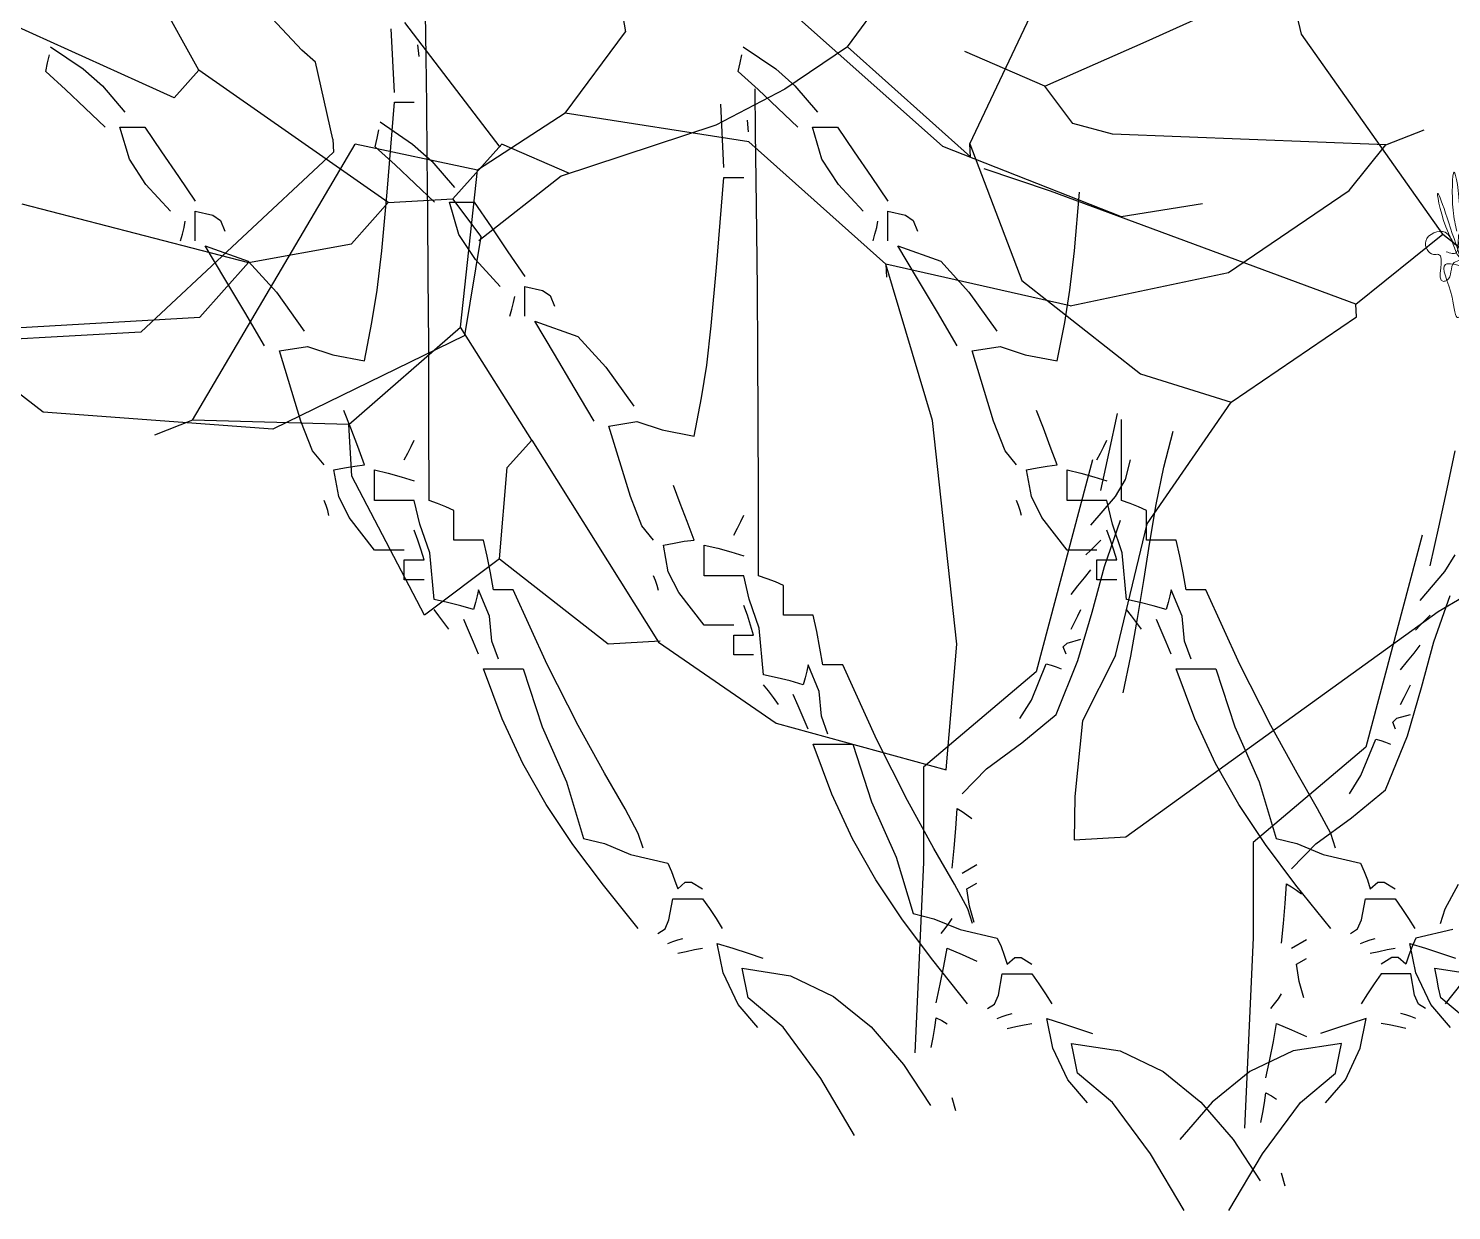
# Model space of a CAD drawing. Header units: millimetres. Extents: x -414464 to 1686, y -90036 to 108605.
# Drawn here: x -139536.5 to -139254.7, y 5671.9 to 5906 of the extents above; entities that cross this region are included whole.
import ezdxf

# ---------------------------------------------------------------- set-up
doc = ezdxf.new("R2010")
doc.units = ezdxf.units.MM
doc.header["$LTSCALE"] = 1000
doc.header["$MEASUREMENT"] = 0
doc.linetypes.add('AUDIT_D_120904163729-0', pattern=[0])
doc.layers.get('0').update_dxf_attribs({"linetype": 'AUDIT_D_120904163729-0'})
doc.layers.add('sb shrubs', color=1, linetype='Continuous')
doc.layers.add('sb-design', color=3, linetype='Continuous')
doc.styles.add('ATTR', font='romans.shx', dxfattribs={"width": 0.8, "height": 0.7})

# ---------------------------------------------------------------- blocks, each defined once
blk = doc.blocks.new('A$C3E916B73')
at = {"layer": 'sb shrubs', "color": 96}
for p, q in [((2.8899, 6.7528), (3.8784, 7.0857)), ((3.8784, 7.0857), (3.9843, 6.346)), ((2.2192, 6.235), (2.8899, 6.7528)), ((-8.072, 6.3807), (-7.7644, 6.3807)), ((-8.0539, 6.1241), (-8.072, 6.3807)), ((-7.7644, 6.3807), (-5.8427, 5.1509)), ((3.9843, 6.346), (3.9137, 5.0146)), ((1.307, 5.6889), (1.9221, 6.2272)), ((1.5376, 4.997), (2.2192, 6.235)), ((1.9221, 6.2272), (2.2295, 6.2272)), ((-7.9833, 5.6803), (-8.0539, 6.1241)), ((0.8457, 5.9966), (0.4613, 5.1509)), ((1.307, 5.6889), (0.8457, 5.9966)), ((-7.7645, 5.3047), (-7.9833, 5.6803)), ((1.307, 5.6889), (1.3838, 5.1509)), ((-7.7645, 5.3047), (-7.5339, 4.5358)), ((-5.8427, 5.1509), (-5.6888, 5.0741)), ((0.4613, 5.1509), (0.4613, 4.8434)), ((1.3838, 5.1509), (1.5376, 4.997)), ((1.5376, 4.997), (1.1532, 4.3051)), ((3.9137, 5.0146), (3.6902, 4.0745)), ((-0.4613, 4.7664), (-0.6919, 4.8434)), ((0.4613, 4.8434), (-0.4613, 4.7664)), ((0.4613, 4.8434), (1.1532, 4.3051)), ((-0.4613, 4.7664), (0.5918, 3.1876)), ((-7.5339, 4.5358), (-6.9958, 3.8439)), ((1.1532, 4.3051), (1.307, 3.3826)), ((4.7665, 4.3822), (3.6902, 4.0745)), ((4.7665, 4.3822), (5.7142, 4.2379)), ((-0.7381, 4.2283), (-3.2289, 4.2283)), ((0.4613, 3.229), (-0.738, 4.2283)), ((5.7142, 4.2379), (6.4555, 3.7941)), ((3.6902, 4.0745), (3.6902, 4.1515)), ((3.6902, 4.0745), (2.9214, 3.3058)), ((-7.5244, 3.6462), (-6.9958, 3.8439)), ((-6.9958, 3.8439), (-6.2271, 3.3826)), ((4.0662, 3.3968), (5.0984, 3.8719)), ((5.0984, 3.8719), (5.5832, 3.8228)), ((6.4555, 3.7941), (6.6884, 3.5364)), ((-12.6743, 3.6837), (-14.0263, 3.5067)), ((-11.507, 3.1946), (-12.6743, 3.6837)), ((-8.1952, 3.0544), (-7.5244, 3.6462)), ((-14.0263, 3.5067), (-14.646, 2.9756)), ((6.6884, 3.5364), (5.074, 3.3826)), ((6.6884, 3.5364), (6.919, 3.4596)), ((-6.2271, 3.3826), (-6.2271, 3.3058)), ((1.307, 3.3826), (0.5918, 3.1876)), ((1.8451, 3.0752), (1.307, 3.3826)), ((3.1435, 2.4793), (4.0662, 3.3968)), ((5.074, 3.3826), (4.8433, 3.3058)), ((-6.2271, 3.3058), (-7.9952, 2.5371)), ((-6.2271, 3.3058), (-5.6888, 2.9213)), ((2.9214, 3.3058), (1.8451, 3.0752)), ((4.8433, 3.3058), (4.6897, 3.0752)), ((0.4613, 3.152), (0.4613, 3.229)), ((-11.507, 3.1946), (-11.3779, 2.6139)), ((-5.6888, 2.9213), (-5.3709, 3.2024)), ((0.4613, 3.152), (0.3845, 2.6907)), ((-8.4564, 2.2294), (-8.1952, 3.0544)), ((1.8451, 3.0752), (2.2295, 2.6139)), ((4.6897, 3.0752), (4.2284, 2.8445)), ((4.6897, 3.0752), (5.3046, 2.8445)), ((-14.6216, 2.9984), (-13.0691, 2.9984)), ((-13.0691, 2.9984), (-12.7617, 2.6907)), ((-5.6888, 2.9213), (-6.4578, 1.6914)), ((5.3046, 2.8445), (6.3042, 2.4601)), ((-14.0826, 2.2674), (-12.7617, 2.6907)), ((-12.7617, 2.6907), (-12.1466, 2.6139)), ((-12.1466, 2.6139), (-11.9159, 2.3833)), ((-11.3779, 2.6139), (-11.5317, 2.3833)), ((-10.8841, 2.2851), (-11.3924, 2.6401)), ((0.3077, 2.6139), (-0.0768, 2.1526)), ((0.3845, 2.6907), (0.3077, 2.6139)), ((2.0757, 1.3839), (2.2295, 2.6139)), ((-7.9952, 2.5371), (-8.3796, 2.3833)), ((-11.9159, 2.3833), (-12.9923, 1.5375)), ((-11.9159, 2.3833), (-11.5317, 2.3833)), ((-11.224, 2.0758), (-11.5317, 2.3833)), ((-9.9521, 2.0336), (-10.8841, 2.2851)), ((-8.4564, 2.3065), (-9.1483, 1.6146)), ((-8.4564, 2.3065), (-8.4564, 2.2294)), ((-10.8331, 2.2713), (-11.224, 2.0758)), ((-8.4564, 2.2294), (-7.9952, 1.3839)), ((-11.7596, 1.3235), (-11.2371, 2.0927)), ((-9.5328, 1.8452), (-9.9521, 2.0336)), ((-9.1483, 1.6146), (-9.5328, 1.8452)), ((-13.1461, 1.6914), (-15.4319, 0.5028)), ((-12.9923, 1.5375), (-13.1461, 1.6914)), ((-6.4578, 1.6914), (-6.6114, 0.8456)), ((-9.1483, 1.6146), (-8.7641, 1.1533)), ((-12.9923, 1.5375), (-13.5193, 0.4379))]:
    blk.add_line(p, q, dxfattribs=at)
for centre, start, end in [((-0.7381, 4.2283), 49.84401, 89.64699), ((-11.507, 3.1946), 12.80429, 67.53328)]:
    blk.add_arc(centre, 0.00000961, start, end, dxfattribs=at)
blk = doc.blocks.new('gt')
at = {"layer": 'sb-design', "color": 46}
for p, q in [((597.9918, 207.1282), (597.9912, 207.1796)), ((600.1473, 207.1282), (600.1467, 207.1796)), ((597.9543, 207.0863), (597.9507, 207.1614)), ((600.1097, 207.0863), (600.1061, 207.1614)), ((597.547, 207.1403), (597.5855, 207.114)), ((597.9836, 207.1286), (597.9821, 207.1426)), ((599.7024, 207.1403), (599.7409, 207.114)), ((600.1391, 207.1286), (600.1375, 207.1426)), ((600.523, 207.1403), (600.5615, 207.114)), ((597.5411, 207.111), (597.5434, 207.1212)), ((597.5434, 207.1212), (597.5455, 207.1309)), ((597.9925, 207.0717), (597.9918, 207.1282)), ((599.6966, 207.111), (599.6989, 207.1212)), ((599.6989, 207.1212), (599.7009, 207.1309)), ((600.148, 207.0717), (600.1473, 207.1282)), ((600.5172, 207.111), (600.5195, 207.1212)), ((600.5195, 207.1212), (600.5215, 207.1309)), ((597.5646, 207.0895), (597.5411, 207.111)), ((597.5855, 207.114), (597.6083, 207.0939)), ((599.72, 207.0895), (599.6966, 207.111)), ((599.7409, 207.114), (599.7637, 207.0939)), ((600.5407, 207.0895), (600.5172, 207.111)), ((600.5615, 207.114), (600.5843, 207.0939)), ((597.5881, 207.0675), (597.5646, 207.0895)), ((597.6083, 207.0939), (597.635, 207.0628)), ((599.7435, 207.0675), (599.72, 207.0895)), ((599.7637, 207.0939), (599.7905, 207.0628)), ((600.5641, 207.0675), (600.5407, 207.0895)), ((600.5843, 207.0939), (600.6111, 207.0628)), ((597.9455, 206.9679), (597.9543, 207.0746)), ((597.9543, 207.0746), (597.9624, 207.0746)), ((597.9624, 207.0746), (597.9704, 207.0746)), ((597.9704, 207.0746), (597.9777, 207.0746)), ((597.9932, 207.0099), (597.9925, 207.0717)), ((600.101, 206.9679), (600.1097, 207.0746)), ((600.1097, 207.0746), (600.1179, 207.0746)), ((600.1179, 207.0746), (600.1258, 207.0746)), ((600.1258, 207.0746), (600.1332, 207.0746)), ((600.1486, 207.0099), (600.148, 207.0717)), ((597.6115, 207.0452), (597.5881, 207.0675)), ((599.767, 207.0452), (599.7435, 207.0675)), ((600.5876, 207.0452), (600.5641, 207.0675)), ((597.6402, 207.0071), (597.6291, 207.0452)), ((597.6291, 207.0452), (597.6394, 207.0452)), ((597.6394, 207.0452), (597.6491, 207.0452)), ((597.6491, 207.0452), (597.6585, 207.0452)), ((597.6585, 207.0452), (597.6784, 207.0159)), ((599.7957, 207.0071), (599.7846, 207.0452)), ((599.7846, 207.0452), (599.7948, 207.0452)), ((599.7948, 207.0452), (599.8045, 207.0452)), ((599.8045, 207.0452), (599.8139, 207.0452)), ((599.8139, 207.0452), (599.8339, 207.0159)), ((600.6163, 207.0071), (600.6052, 207.0452)), ((600.6052, 207.0452), (600.6154, 207.0452)), ((600.6154, 207.0452), (600.6251, 207.0452)), ((600.6251, 207.0452), (600.6346, 207.0452)), ((600.6346, 207.0452), (600.6545, 207.0159)), ((597.6599, 206.9773), (597.6402, 207.0071)), ((597.6784, 207.0159), (597.6984, 206.9865)), ((597.9939, 206.9421), (597.9932, 207.0099)), ((599.8154, 206.9773), (599.7957, 207.0071)), ((599.8339, 207.0159), (599.8538, 206.9865)), ((600.1493, 206.9421), (600.1486, 207.0099)), ((600.636, 206.9773), (600.6163, 207.0071)), ((600.6545, 207.0159), (600.6745, 206.9865)), ((597.6984, 206.9865), (597.7184, 206.9572)), ((599.8538, 206.9865), (599.8738, 206.9572)), ((600.6745, 206.9865), (600.6944, 206.9572)), ((597.689, 206.9455), (597.6599, 206.9773)), ((599.8444, 206.9455), (599.8154, 206.9773)), ((600.6651, 206.9455), (600.636, 206.9773)), ((597.9393, 206.8986), (597.9455, 206.9679)), ((600.0948, 206.8986), (600.101, 206.9679)), ((600.9154, 206.8986), (600.9216, 206.9679)), ((597.7184, 206.9455), (597.7392, 206.9407)), ((597.7184, 206.9337), (597.7184, 206.9455)), ((597.7392, 206.9407), (597.7483, 206.9346)), ((597.7483, 206.9346), (597.7536, 206.922)), ((597.9944, 206.868), (597.9939, 206.9421)), ((599.8738, 206.9455), (599.8947, 206.9407)), ((599.8738, 206.9337), (599.8738, 206.9455)), ((599.8947, 206.9407), (599.9038, 206.9346)), ((599.9038, 206.9346), (599.909, 206.922)), ((600.1499, 206.868), (600.1493, 206.9421)), ((600.6944, 206.9455), (600.7153, 206.9407)), ((600.6944, 206.9337), (600.6944, 206.9455)), ((600.7153, 206.9407), (600.7244, 206.9346)), ((600.7244, 206.9346), (600.7296, 206.922)), ((597.7007, 206.9103), (597.703, 206.9184)), ((597.703, 206.9184), (597.7051, 206.9263)), ((597.7051, 206.9263), (597.7066, 206.9337)), ((597.7184, 206.922), (597.7184, 206.9337)), ((597.7184, 206.9103), (597.7184, 206.922)), ((599.8562, 206.9103), (599.8585, 206.9184)), ((599.8585, 206.9184), (599.8605, 206.9263)), ((599.8605, 206.9263), (599.862, 206.9337)), ((599.8738, 206.922), (599.8738, 206.9337)), ((599.8738, 206.9103), (599.8738, 206.922)), ((600.6768, 206.9103), (600.6791, 206.9184)), ((600.6791, 206.9184), (600.6812, 206.9263)), ((600.6812, 206.9263), (600.6827, 206.9337)), ((600.6944, 206.922), (600.6944, 206.9337)), ((600.6944, 206.9103), (600.6944, 206.922)), ((597.7301, 206.9044), (597.7811, 206.8863)), ((597.7536, 206.8653), (597.7301, 206.9044)), ((599.8855, 206.9044), (599.9366, 206.8863)), ((599.909, 206.8653), (599.8855, 206.9044)), ((600.7062, 206.9044), (600.7572, 206.8863)), ((600.7296, 206.8653), (600.7062, 206.9044)), ((597.7811, 206.8863), (597.8144, 206.8497)), ((597.934, 206.8521), (597.9393, 206.8986)), ((599.9366, 206.8863), (599.9699, 206.8497)), ((600.0894, 206.8521), (600.0948, 206.8986)), ((600.7572, 206.8863), (600.7905, 206.8497)), ((600.9101, 206.8521), (600.9154, 206.8986)), ((597.9949, 206.787), (597.9944, 206.868)), ((600.1504, 206.787), (600.1499, 206.868)), ((597.777, 206.8257), (597.7536, 206.8653)), ((597.9278, 206.8135), (597.934, 206.8521)), ((599.9325, 206.8257), (599.909, 206.8653)), ((600.0832, 206.8135), (600.0894, 206.8521)), ((600.7531, 206.8257), (600.7296, 206.8653)), ((600.9039, 206.8135), (600.9101, 206.8521)), ((597.8144, 206.8497), (597.8475, 206.8034)), ((599.9699, 206.8497), (600.0029, 206.8034)), ((600.7905, 206.8497), (600.8235, 206.8034)), ((597.8005, 206.7858), (597.777, 206.8257)), ((599.9559, 206.7858), (599.9325, 206.8257)), ((600.7766, 206.7858), (600.7531, 206.8257)), ((597.9191, 206.7682), (597.9278, 206.8135)), ((600.0745, 206.7682), (600.0832, 206.8135)), ((600.8951, 206.7682), (600.9039, 206.8135)), ((597.8181, 206.78), (597.8513, 206.7853)), ((597.8513, 206.7853), (597.8812, 206.7755)), ((597.9952, 206.6988), (597.9949, 206.787)), ((599.9736, 206.78), (600.0068, 206.7853)), ((600.0068, 206.7853), (600.0366, 206.7755)), ((600.1507, 206.6988), (600.1504, 206.787)), ((600.7942, 206.78), (600.8274, 206.7853)), ((600.8274, 206.7853), (600.8572, 206.7755)), ((597.8435, 206.6967), (597.8181, 206.78)), ((597.8812, 206.7755), (597.9191, 206.7682)), ((599.999, 206.6967), (599.9736, 206.78)), ((600.0366, 206.7755), (600.0745, 206.7682)), ((600.8196, 206.6967), (600.7942, 206.78)), ((600.8572, 206.7755), (600.8951, 206.7682)), ((598.8111, 206.7057), (598.8205, 206.7506)), ((597.9026, 206.6884), (597.8944, 206.7095)), ((597.9954, 206.6027), (597.9952, 206.6988)), ((598.8014, 206.6602), (598.8111, 206.7057)), ((600.0581, 206.6884), (600.0498, 206.7095)), ((600.1508, 206.6027), (600.1507, 206.6988)), ((600.8787, 206.6884), (600.8705, 206.7095)), ((600.9568, 206.6602), (600.9665, 206.7057)), ((600.9714, 206.6027), (600.9713, 206.6988)), ((597.8572, 206.6617), (597.8435, 206.6967)), ((597.9108, 206.6669), (597.9026, 206.6884)), ((600.0127, 206.6617), (599.999, 206.6967)), ((600.0663, 206.6669), (600.0581, 206.6884)), ((600.8333, 206.6617), (600.8196, 206.6967)), ((600.8869, 206.6669), (600.8787, 206.6884)), ((601.0215, 206.6422), (601.0324, 206.6849)), ((597.9191, 206.645), (597.9108, 206.6669)), ((597.9704, 206.659), (597.9742, 206.6669)), ((597.9742, 206.6669), (597.9777, 206.6743)), ((600.0745, 206.645), (600.0663, 206.6669)), ((600.1258, 206.659), (600.1296, 206.6669)), ((600.1296, 206.6669), (600.1332, 206.6743)), ((600.8951, 206.645), (600.8869, 206.6669)), ((600.9464, 206.659), (600.9502, 206.6669)), ((600.9502, 206.6669), (600.9538, 206.6743)), ((597.8709, 206.645), (597.8572, 206.6617)), ((597.966, 206.6509), (597.9704, 206.659)), ((598.7911, 206.6145), (598.8014, 206.6602)), ((600.0264, 206.645), (600.0127, 206.6617)), ((600.1214, 206.6509), (600.1258, 206.659)), ((600.847, 206.645), (600.8333, 206.6617)), ((600.9421, 206.6509), (600.9464, 206.659)), ((600.9466, 206.6145), (600.9568, 206.6602)), ((600.9761, 206.6276), (600.9818, 206.6509)), ((597.8827, 206.6391), (597.8952, 206.6414)), ((597.8884, 206.6074), (597.8827, 206.6391)), ((597.8952, 206.6414), (597.9073, 206.6435)), ((597.9073, 206.6435), (597.9191, 206.645)), ((597.9308, 206.6391), (597.9469, 206.6353)), ((597.9308, 206.6273), (597.9308, 206.6391)), ((597.9469, 206.6353), (597.9624, 206.6309)), ((597.9624, 206.6309), (597.9777, 206.6262)), ((600.0381, 206.6391), (600.0507, 206.6414)), ((600.0438, 206.6074), (600.0381, 206.6391)), ((600.0507, 206.6414), (600.0627, 206.6435)), ((600.0627, 206.6435), (600.0745, 206.645)), ((600.0862, 206.6391), (600.1023, 206.6353)), ((600.0862, 206.6273), (600.0862, 206.6391)), ((600.1023, 206.6353), (600.1179, 206.6309)), ((600.1179, 206.6309), (600.1332, 206.6262)), ((600.8587, 206.6391), (600.8713, 206.6414)), ((600.8644, 206.6074), (600.8587, 206.6391)), ((600.8713, 206.6414), (600.8833, 206.6435)), ((600.8833, 206.6435), (600.8951, 206.645)), ((600.9069, 206.6391), (600.9229, 206.6353)), ((600.9069, 206.6273), (600.9069, 206.6391)), ((600.9229, 206.6353), (600.9385, 206.6309)), ((600.9385, 206.6309), (600.9538, 206.6262)), ((601.0124, 206.5982), (601.0215, 206.6422)), ((597.9308, 206.6153), (597.9308, 206.6273)), ((597.9308, 206.6027), (597.9308, 206.6153)), ((600.0862, 206.6153), (600.0862, 206.6273)), ((600.0862, 206.6027), (600.0862, 206.6153)), ((600.9069, 206.6153), (600.9069, 206.6273)), ((600.9069, 206.6027), (600.9069, 206.6153)), ((597.8732, 206.5969), (597.8709, 206.6027)), ((597.9008, 206.5828), (597.8884, 206.6074)), ((597.9469, 206.6027), (597.9308, 206.6027)), ((597.9624, 206.6027), (597.9469, 206.6027)), ((597.9777, 206.6027), (597.9624, 206.6027)), ((597.9844, 206.5749), (597.9777, 206.6027)), ((598.0056, 206.5992), (597.9954, 206.6027)), ((598.0153, 206.5953), (598.0056, 206.5992)), ((600.0287, 206.5969), (600.0264, 206.6027)), ((600.0563, 206.5828), (600.0438, 206.6074)), ((600.1023, 206.6027), (600.0862, 206.6027)), ((600.1179, 206.6027), (600.1023, 206.6027)), ((600.1332, 206.6027), (600.1179, 206.6027)), ((600.1398, 206.5749), (600.1332, 206.6027)), ((600.161, 206.5992), (600.1508, 206.6027)), ((600.1707, 206.5953), (600.161, 206.5992)), ((600.8493, 206.5969), (600.847, 206.6027)), ((600.8769, 206.5828), (600.8644, 206.6074)), ((600.9229, 206.6027), (600.9069, 206.6027)), ((600.9385, 206.6027), (600.9229, 206.6027)), ((600.9538, 206.6027), (600.9385, 206.6027)), ((600.9604, 206.5749), (600.9538, 206.6027)), ((600.9816, 206.5992), (600.9714, 206.6027)), ((600.9913, 206.5953), (600.9816, 206.5992)), ((597.8753, 206.591), (597.8732, 206.5969)), ((597.8768, 206.5851), (597.8753, 206.591)), ((597.9308, 206.5441), (597.9008, 206.5828)), ((598.0247, 206.591), (598.0153, 206.5953)), ((598.0247, 206.5793), (598.0247, 206.591)), ((600.0307, 206.591), (600.0287, 206.5969)), ((600.0322, 206.5851), (600.0307, 206.591)), ((600.0862, 206.5441), (600.0563, 206.5828)), ((600.1801, 206.591), (600.1707, 206.5953)), ((600.1801, 206.5793), (600.1801, 206.591)), ((600.8513, 206.591), (600.8493, 206.5969)), ((600.8529, 206.5851), (600.8513, 206.591)), ((600.9069, 206.5441), (600.8769, 206.5828)), ((601.0008, 206.591), (600.9913, 206.5953)), ((601.0008, 206.5793), (601.0008, 206.591)), ((597.9821, 206.5558), (597.9777, 206.5675)), ((597.9962, 206.5406), (597.9844, 206.5749)), ((598.0247, 206.5675), (598.0247, 206.5793)), ((598.0247, 206.5558), (598.0247, 206.5675)), ((600.1375, 206.5558), (600.1332, 206.5675)), ((600.1516, 206.5406), (600.1398, 206.5749)), ((600.1801, 206.5675), (600.1801, 206.5793)), ((600.1801, 206.5558), (600.1801, 206.5675)), ((600.9582, 206.5558), (600.9538, 206.5675)), ((600.9722, 206.5406), (600.9604, 206.5749)), ((601.0008, 206.5675), (601.0008, 206.5793)), ((601.0008, 206.5558), (601.0008, 206.5675)), ((597.9859, 206.5441), (597.9821, 206.5558)), ((598.0364, 206.5558), (598.0247, 206.5558)), ((598.0482, 206.5558), (598.0364, 206.5558)), ((598.0599, 206.5558), (598.0482, 206.5558)), ((598.0643, 206.5367), (598.0599, 206.5558)), ((600.1414, 206.5441), (600.1375, 206.5558)), ((600.1919, 206.5558), (600.1801, 206.5558)), ((600.2036, 206.5558), (600.1919, 206.5558)), ((600.2153, 206.5558), (600.2036, 206.5558)), ((600.2197, 206.5367), (600.2153, 206.5558)), ((600.962, 206.5441), (600.9582, 206.5558)), ((601.0125, 206.5558), (601.0008, 206.5558)), ((601.0242, 206.5558), (601.0125, 206.5558)), ((601.036, 206.5558), (601.0242, 206.5558)), ((601.0403, 206.5367), (601.036, 206.5558)), ((597.9425, 206.5441), (597.9308, 206.5441)), ((597.9543, 206.5441), (597.9425, 206.5441)), ((597.966, 206.5441), (597.9543, 206.5441)), ((597.966, 206.5323), (597.9742, 206.5323)), ((597.966, 206.5249), (597.966, 206.5323)), ((597.9742, 206.5323), (597.9821, 206.5323)), ((597.9821, 206.5323), (597.9895, 206.5323)), ((597.9895, 206.5323), (597.9859, 206.5441)), ((598.0012, 206.4854), (597.9962, 206.5406)), ((598.0681, 206.517), (598.0643, 206.5367)), ((600.098, 206.5441), (600.0862, 206.5441)), ((600.1097, 206.5441), (600.098, 206.5441)), ((600.1214, 206.5441), (600.1097, 206.5441)), ((600.1214, 206.5323), (600.1296, 206.5323)), ((600.1214, 206.5249), (600.1214, 206.5323)), ((600.1296, 206.5323), (600.1375, 206.5323)), ((600.1375, 206.5323), (600.1449, 206.5323)), ((600.1449, 206.5323), (600.1414, 206.5441)), ((600.1567, 206.4854), (600.1516, 206.5406)), ((600.2235, 206.517), (600.2197, 206.5367)), ((600.9186, 206.5441), (600.9069, 206.5441)), ((600.9303, 206.5441), (600.9186, 206.5441)), ((600.9421, 206.5441), (600.9303, 206.5441)), ((600.9421, 206.5323), (600.9502, 206.5323)), ((600.9421, 206.5249), (600.9421, 206.5323)), ((600.9502, 206.5323), (600.9582, 206.5323)), ((600.9582, 206.5323), (600.9655, 206.5323)), ((600.9655, 206.5323), (600.962, 206.5441)), ((600.9773, 206.4854), (600.9722, 206.5406)), ((601.0441, 206.517), (601.0403, 206.5367)), ((597.966, 206.517), (597.966, 206.5249)), ((597.966, 206.5088), (597.966, 206.517)), ((598.0716, 206.4971), (598.0681, 206.517)), ((600.1214, 206.517), (600.1214, 206.5249)), ((600.1214, 206.5088), (600.1214, 206.517)), ((600.2271, 206.4971), (600.2235, 206.517)), ((600.9421, 206.517), (600.9421, 206.5249)), ((600.9421, 206.5088), (600.9421, 206.517)), ((601.0477, 206.4971), (601.0441, 206.517)), ((597.9742, 206.5088), (597.966, 206.5088)), ((597.9821, 206.5088), (597.9742, 206.5088)), ((597.9895, 206.5088), (597.9821, 206.5088)), ((598.054, 206.4971), (598.0525, 206.4897)), ((598.0672, 206.4656), (598.054, 206.4971)), ((598.0798, 206.4971), (598.0716, 206.4971)), ((598.0877, 206.4971), (598.0798, 206.4971)), ((598.0951, 206.4971), (598.0877, 206.4971)), ((598.1354, 206.4084), (598.0951, 206.4971)), ((600.1296, 206.5088), (600.1214, 206.5088)), ((600.1375, 206.5088), (600.1296, 206.5088)), ((600.1449, 206.5088), (600.1375, 206.5088)), ((600.2095, 206.4971), (600.208, 206.4897)), ((600.2226, 206.4656), (600.2095, 206.4971)), ((600.2353, 206.4971), (600.2271, 206.4971)), ((600.2432, 206.4971), (600.2353, 206.4971)), ((600.2506, 206.4971), (600.2432, 206.4971)), ((600.2909, 206.4084), (600.2506, 206.4971)), ((600.9502, 206.5088), (600.9421, 206.5088)), ((600.9582, 206.5088), (600.9502, 206.5088)), ((600.9655, 206.5088), (600.9582, 206.5088)), ((601.0301, 206.4971), (601.0286, 206.4897)), ((601.0432, 206.4656), (601.0301, 206.4971)), ((601.0559, 206.4971), (601.0477, 206.4971)), ((601.0638, 206.4971), (601.0559, 206.4971)), ((601.0712, 206.4971), (601.0638, 206.4971)), ((601.1115, 206.4084), (601.0712, 206.4971)), ((598.0173, 206.4818), (598.0012, 206.4854)), ((598.0329, 206.478), (598.0173, 206.4818)), ((598.0505, 206.4818), (598.0482, 206.4736)), ((598.0525, 206.4897), (598.0505, 206.4818)), ((600.1727, 206.4818), (600.1567, 206.4854)), ((600.1883, 206.478), (600.1727, 206.4818)), ((600.2059, 206.4818), (600.2036, 206.4736)), ((600.208, 206.4897), (600.2059, 206.4818)), ((600.9934, 206.4818), (600.9773, 206.4854)), ((601.0089, 206.478), (600.9934, 206.4818)), ((601.0265, 206.4818), (601.0242, 206.4736)), ((601.0286, 206.4897), (601.0265, 206.4818)), ((598.0071, 206.4662), (598.0012, 206.4736)), ((598.013, 206.4583), (598.0071, 206.4662)), ((598.0482, 206.4736), (598.0329, 206.478)), ((598.0699, 206.4362), (598.0672, 206.4656)), ((600.1625, 206.4662), (600.1567, 206.4736)), ((600.1684, 206.4583), (600.1625, 206.4662)), ((600.2036, 206.4736), (600.1883, 206.478)), ((600.2253, 206.4362), (600.2226, 206.4656)), ((600.9832, 206.4662), (600.9773, 206.4736)), ((600.989, 206.4583), (600.9832, 206.4662)), ((601.0242, 206.4736), (601.0089, 206.478)), ((601.0459, 206.4362), (601.0432, 206.4656)), ((598.0188, 206.4502), (598.013, 206.4583)), ((598.0423, 206.4486), (598.0364, 206.4619)), ((598.0482, 206.4349), (598.0423, 206.4486)), ((600.1743, 206.4502), (600.1684, 206.4583)), ((600.1977, 206.4486), (600.1919, 206.4619)), ((600.2036, 206.4349), (600.1977, 206.4486)), ((600.9949, 206.4502), (600.989, 206.4583)), ((601.0184, 206.4486), (601.0125, 206.4619)), ((601.0242, 206.4349), (601.0184, 206.4486)), ((598.054, 206.4208), (598.0482, 206.4349)), ((598.0775, 206.4149), (598.0699, 206.4362)), ((600.2095, 206.4208), (600.2036, 206.4349)), ((600.2329, 206.4149), (600.2253, 206.4362)), ((601.0301, 206.4208), (601.0242, 206.4349)), ((601.0536, 206.4149), (601.0459, 206.4362)), ((598.082, 206.3439), (598.0599, 206.4032)), ((598.0599, 206.4032), (598.076, 206.4032)), ((598.076, 206.4032), (598.0916, 206.4032)), ((598.0916, 206.4032), (598.1069, 206.4032)), ((598.1069, 206.4032), (598.1293, 206.3347)), ((598.172, 206.3363), (598.1354, 206.4084)), ((600.2375, 206.3439), (600.2153, 206.4032)), ((600.2153, 206.4032), (600.2314, 206.4032)), ((600.2314, 206.4032), (600.247, 206.4032)), ((600.247, 206.4032), (600.2623, 206.4032)), ((600.2623, 206.4032), (600.2848, 206.3347)), ((600.3275, 206.3363), (600.2909, 206.4084)), ((601.0581, 206.3439), (601.036, 206.4032)), ((601.036, 206.4032), (601.0521, 206.4032)), ((601.0521, 206.4032), (601.0676, 206.4032)), ((601.0676, 206.4032), (601.0829, 206.4032)), ((601.0829, 206.4032), (601.1054, 206.3347)), ((601.1481, 206.3363), (601.1115, 206.4084)), ((598.1066, 206.2911), (598.082, 206.3439)), ((598.1293, 206.3347), (598.1583, 206.2694)), ((598.2032, 206.2797), (598.172, 206.3363)), ((600.262, 206.2911), (600.2375, 206.3439)), ((600.2848, 206.3347), (600.3138, 206.2694)), ((600.3587, 206.2797), (600.3275, 206.3363)), ((601.0827, 206.2911), (601.0581, 206.3439)), ((601.1054, 206.3347), (601.1344, 206.2694)), ((601.1793, 206.2797), (601.1481, 206.3363)), ((598.1343, 206.2424), (598.1066, 206.2911)), ((598.2275, 206.2373), (598.2032, 206.2797)), ((600.2897, 206.2424), (600.262, 206.2911)), ((600.383, 206.2373), (600.3587, 206.2797)), ((601.1104, 206.2424), (601.0827, 206.2911)), ((601.2036, 206.2373), (601.1793, 206.2797)), ((598.1583, 206.2694), (598.1785, 206.2025)), ((600.3138, 206.2694), (600.3339, 206.2025)), ((601.1344, 206.2694), (601.1545, 206.2025)), ((598.1658, 206.1952), (598.1343, 206.2424)), ((600.3212, 206.1952), (600.2897, 206.2424)), ((601.1419, 206.1952), (601.1104, 206.2424)), ((598.2018, 206.1472), (598.1658, 206.1952)), ((598.1785, 206.2025), (598.203, 206.1962)), ((598.203, 206.1962), (598.2341, 206.1834)), ((600.3573, 206.1472), (600.3212, 206.1952)), ((600.3339, 206.2025), (600.3585, 206.1962)), ((600.3585, 206.1962), (600.3895, 206.1834)), ((601.1779, 206.1472), (601.1419, 206.1952)), ((601.1545, 206.2025), (601.1791, 206.1962)), ((601.1791, 206.1962), (601.2102, 206.1834)), ((598.243, 206.0957), (598.2018, 206.1472)), ((598.8092, 206.0957), (598.8504, 206.1472)), ((600.3984, 206.0957), (600.3573, 206.1472)), ((601.2191, 206.0957), (601.1779, 206.1472))]:
    blk.add_line(p, q, dxfattribs=at)
at = {"layer": 'sb-design', "color": 36}
for p, q in [((598.8085, 206.6076), (598.8207, 206.6276)), ((600.964, 206.6076), (600.9761, 206.6276)), ((598.7794, 206.5734), (598.8085, 206.6076)), ((600.9348, 206.5734), (600.964, 206.6076)), ((601.0047, 206.5533), (601.0124, 206.5982)), ((598.7954, 206.5245), (598.8146, 206.5793)), ((600.9509, 206.5245), (600.9701, 206.5793)), ((598.7794, 206.5441), (598.7853, 206.5499)), ((598.7853, 206.5499), (598.7911, 206.5558)), ((600.9348, 206.5441), (600.9407, 206.5499)), ((600.9407, 206.5499), (600.9466, 206.5558)), ((600.9975, 206.5081), (601.0047, 206.5533)), ((598.7735, 206.5382), (598.7794, 206.5441)), ((600.929, 206.5382), (600.9348, 206.5441)), ((598.772, 206.5111), (598.7794, 206.5206)), ((598.7809, 206.4704), (598.7954, 206.5245)), ((600.9275, 206.5111), (600.9348, 206.5206)), ((600.9363, 206.4704), (600.9509, 206.5245)), ((598.7559, 206.4912), (598.7641, 206.5015)), ((598.7641, 206.5015), (598.772, 206.5111)), ((600.9114, 206.4912), (600.9195, 206.5015)), ((600.9195, 206.5015), (600.9275, 206.5111)), ((600.9903, 206.4629), (600.9975, 206.5081)), ((598.7603, 206.4583), (598.7641, 206.4662)), ((598.7641, 206.4662), (598.7677, 206.4736)), ((598.7641, 206.4132), (598.7809, 206.4704)), ((600.9157, 206.4583), (600.9195, 206.4662)), ((600.9195, 206.4662), (600.9231, 206.4736)), ((600.9195, 206.4132), (600.9363, 206.4704)), ((600.9824, 206.4184), (600.9903, 206.4629)), ((598.7559, 206.4502), (598.7603, 206.4583)), ((600.9114, 206.4502), (600.9157, 206.4583)), ((598.7468, 206.4293), (598.7514, 206.4339)), ((598.7501, 206.4208), (598.7468, 206.4293)), ((598.7514, 206.4339), (598.7677, 206.4384)), ((600.9022, 206.4293), (600.9068, 206.4339)), ((600.9055, 206.4208), (600.9022, 206.4293)), ((600.9068, 206.4339), (600.9231, 206.4384)), ((598.7383, 206.3492), (598.7641, 206.4132)), ((600.8938, 206.3492), (600.9195, 206.4132)), ((600.9731, 206.375), (600.9824, 206.4184)), ((598.709, 206.3661), (598.7266, 206.4091)), ((598.7266, 206.4091), (598.7325, 206.4076)), ((598.7325, 206.4076), (598.7383, 206.4055)), ((598.7383, 206.4055), (598.7442, 206.4032)), ((600.8644, 206.3661), (600.882, 206.4091)), ((600.882, 206.4091), (600.8879, 206.4076)), ((600.8879, 206.4076), (600.8938, 206.4055)), ((600.8938, 206.4055), (600.8996, 206.4032)), ((598.6953, 206.3445), (598.709, 206.3661)), ((600.8507, 206.3445), (600.8644, 206.3661)), ((598.6977, 206.3157), (598.7383, 206.3492)), ((600.8531, 206.3157), (600.8938, 206.3492)), ((598.6557, 206.2849), (598.6977, 206.3157)), ((600.8112, 206.2849), (600.8531, 206.3157)), ((598.6268, 206.2553), (598.6557, 206.2849)), ((600.7823, 206.2553), (600.8112, 206.2849)), ((598.2433, 206.2081), (598.2275, 206.2373)), ((598.6194, 206.2142), (598.621, 206.2377)), ((598.621, 206.2377), (598.6268, 206.2341)), ((598.6268, 206.2341), (598.6327, 206.2303)), ((598.6327, 206.2303), (598.6386, 206.226)), ((598.8089, 206.2081), (598.8247, 206.2373)), ((600.3987, 206.2081), (600.383, 206.2373)), ((600.7749, 206.2142), (600.7764, 206.2377)), ((600.7764, 206.2377), (600.7823, 206.2341)), ((600.7823, 206.2341), (600.7881, 206.2303)), ((600.7881, 206.2303), (600.794, 206.226)), ((601.2193, 206.2081), (601.2036, 206.2373)), ((598.6174, 206.1908), (598.6194, 206.2142)), ((600.7728, 206.1908), (600.7749, 206.2142)), ((598.2489, 206.1908), (598.2433, 206.2081)), ((598.8033, 206.1908), (598.8089, 206.2081)), ((600.4043, 206.1908), (600.3987, 206.2081)), ((601.2249, 206.1908), (601.2193, 206.2081)), ((598.2341, 206.1834), (598.2782, 206.1732)), ((598.6151, 206.1673), (598.6174, 206.1908)), ((598.8181, 206.1834), (598.774, 206.1732)), ((600.3895, 206.1834), (600.4337, 206.1732)), ((600.7705, 206.1673), (600.7728, 206.1908)), ((601.2102, 206.1834), (601.2543, 206.1732)), ((598.2782, 206.1732), (598.2826, 206.1634)), ((598.2826, 206.1634), (598.2864, 206.1532)), ((598.6268, 206.1614), (598.6444, 206.1716)), ((598.7696, 206.1634), (598.7658, 206.1532)), ((598.774, 206.1732), (598.7696, 206.1634)), ((600.4337, 206.1732), (600.438, 206.1634)), ((600.438, 206.1634), (600.4418, 206.1532)), ((600.7823, 206.1614), (600.7999, 206.1716)), ((601.2543, 206.1732), (601.2586, 206.1634)), ((601.2586, 206.1634), (601.2625, 206.1532)), ((598.2864, 206.1532), (598.29, 206.1426)), ((598.29, 206.1426), (598.2989, 206.1505)), ((598.2989, 206.1505), (598.3065, 206.1505)), ((598.3065, 206.1505), (598.3193, 206.1426)), ((598.6327, 206.1426), (598.6444, 206.1493)), ((598.6357, 206.122), (598.6327, 206.1426)), ((598.7457, 206.1505), (598.7329, 206.1426)), ((598.7533, 206.1505), (598.7457, 206.1505)), ((598.7622, 206.1426), (598.7533, 206.1505)), ((598.7658, 206.1532), (598.7622, 206.1426)), ((600.4418, 206.1532), (600.4454, 206.1426)), ((600.4454, 206.1426), (600.4543, 206.1505)), ((600.4543, 206.1505), (600.4619, 206.1505)), ((600.4619, 206.1505), (600.4747, 206.1426)), ((600.7881, 206.1426), (600.7999, 206.1493)), ((600.7912, 206.122), (600.7881, 206.1426)), ((601.2625, 206.1532), (601.266, 206.1426)), ((601.266, 206.1426), (601.2749, 206.1505)), ((601.2749, 206.1505), (601.2825, 206.1505)), ((601.2825, 206.1505), (601.2954, 206.1426)), ((598.2795, 206.1059), (598.2841, 206.1309)), ((598.2841, 206.1309), (598.2958, 206.1309)), ((598.2958, 206.1309), (598.3076, 206.1309)), ((598.3076, 206.1309), (598.3193, 206.1309)), ((598.3193, 206.1309), (598.3275, 206.1192)), ((598.7329, 206.1309), (598.7247, 206.1192)), ((598.7446, 206.1309), (598.7329, 206.1309)), ((598.7564, 206.1309), (598.7446, 206.1309)), ((598.7681, 206.1309), (598.7564, 206.1309)), ((598.7727, 206.1059), (598.7681, 206.1309)), ((600.435, 206.1059), (600.4395, 206.1309)), ((600.4395, 206.1309), (600.4513, 206.1309)), ((600.4513, 206.1309), (600.463, 206.1309)), ((600.463, 206.1309), (600.4747, 206.1309)), ((600.4747, 206.1309), (600.4829, 206.1192)), ((601.2556, 206.1059), (601.2602, 206.1309)), ((601.2602, 206.1309), (601.2719, 206.1309)), ((601.2719, 206.1309), (601.2836, 206.1309)), ((601.2836, 206.1309), (601.2954, 206.1309)), ((601.2954, 206.1309), (601.3035, 206.1192)), ((598.3275, 206.1192), (598.3354, 206.1074)), ((598.6414, 206.1026), (598.6357, 206.122)), ((598.7247, 206.1192), (598.7168, 206.1074)), ((600.4829, 206.1192), (600.4908, 206.1074)), ((600.7968, 206.1026), (600.7912, 206.122)), ((601.3035, 206.1192), (601.3114, 206.1074)), ((598.2665, 206.0898), (598.275, 206.0953)), ((598.275, 206.0953), (598.2795, 206.1059)), ((598.3354, 206.1074), (598.3428, 206.0957)), ((598.6022, 206.0898), (598.6068, 206.0957)), ((598.6068, 206.0957), (598.6112, 206.1016)), ((598.6112, 206.1016), (598.6151, 206.1074)), ((598.7168, 206.1074), (598.7094, 206.0957)), ((598.7772, 206.0953), (598.7727, 206.1059)), ((598.7857, 206.0898), (598.7772, 206.0953)), ((600.4219, 206.0898), (600.4304, 206.0953)), ((600.4304, 206.0953), (600.435, 206.1059)), ((600.4908, 206.1074), (600.4982, 206.0957)), ((600.7576, 206.0898), (600.7623, 206.0957)), ((600.7623, 206.0957), (600.7667, 206.1016)), ((600.7667, 206.1016), (600.7705, 206.1074)), ((601.2425, 206.0898), (601.251, 206.0953)), ((601.251, 206.0953), (601.2556, 206.1059)), ((601.3114, 206.1074), (601.3188, 206.0957)), ((598.2782, 206.0781), (598.2841, 206.0804)), ((598.2841, 206.0804), (598.29, 206.0824)), ((598.29, 206.0824), (598.2958, 206.0839)), ((598.3369, 206.0781), (598.3553, 206.0722)), ((598.3439, 206.0431), (598.3369, 206.0781)), ((598.7153, 206.0781), (598.6969, 206.0722)), ((598.7083, 206.0431), (598.7153, 206.0781)), ((598.7622, 206.0824), (598.7564, 206.0839)), ((598.7681, 206.0804), (598.7622, 206.0824)), ((598.774, 206.0781), (598.7681, 206.0804)), ((600.4337, 206.0781), (600.4395, 206.0804)), ((600.4395, 206.0804), (600.4454, 206.0824)), ((600.4454, 206.0824), (600.4513, 206.0839)), ((600.4923, 206.0781), (600.5108, 206.0722)), ((600.4993, 206.0431), (600.4923, 206.0781)), ((601.2543, 206.0781), (601.2602, 206.0804)), ((601.2602, 206.0804), (601.266, 206.0824)), ((601.266, 206.0824), (601.2719, 206.0839)), ((601.313, 206.0781), (601.3314, 206.0722)), ((601.32, 206.0431), (601.313, 206.0781)), ((598.29, 206.0663), (598.3002, 206.0686)), ((598.3002, 206.0686), (598.3099, 206.0707)), ((598.3099, 206.0707), (598.3193, 206.0722)), ((598.3553, 206.0722), (598.3733, 206.0663)), ((598.3733, 206.0663), (598.3909, 206.0605)), ((598.6053, 206.051), (598.6092, 206.0722)), ((598.6092, 206.0722), (598.6268, 206.0648)), ((598.6268, 206.0648), (598.6444, 206.0569)), ((598.6789, 206.0663), (598.6613, 206.0605)), ((598.6969, 206.0722), (598.6789, 206.0663)), ((598.7423, 206.0707), (598.7329, 206.0722)), ((598.752, 206.0686), (598.7423, 206.0707)), ((598.7622, 206.0663), (598.752, 206.0686)), ((600.4454, 206.0663), (600.4556, 206.0686)), ((600.4556, 206.0686), (600.4653, 206.0707)), ((600.4653, 206.0707), (600.4747, 206.0722)), ((600.5108, 206.0722), (600.5287, 206.0663)), ((600.5287, 206.0663), (600.5463, 206.0605)), ((600.7608, 206.051), (600.7647, 206.0722)), ((600.7647, 206.0722), (600.7823, 206.0648)), ((600.7823, 206.0648), (600.7999, 206.0569)), ((601.266, 206.0663), (601.2762, 206.0686)), ((601.2762, 206.0686), (601.2859, 206.0707)), ((601.2859, 206.0707), (601.2954, 206.0722)), ((601.3314, 206.0722), (601.3493, 206.0663)), ((601.3493, 206.0663), (601.367, 206.0605)), ((598.3616, 206.0055), (598.3439, 206.0431)), ((598.3663, 206.0487), (598.4236, 206.0398)), ((598.3686, 206.037), (598.3663, 206.0487)), ((598.601, 206.0296), (598.6053, 206.051)), ((598.6859, 206.0487), (598.6286, 206.0398)), ((598.6836, 206.037), (598.6859, 206.0487)), ((598.6906, 206.0055), (598.7083, 206.0431)), ((600.517, 206.0055), (600.4993, 206.0431)), ((600.5217, 206.0487), (600.579, 206.0398)), ((600.524, 206.037), (600.5217, 206.0487)), ((600.7564, 206.0296), (600.7608, 206.051)), ((601.3377, 206.0055), (601.32, 206.0431)), ((601.3423, 206.0487), (601.3996, 206.0398)), ((601.3447, 206.037), (601.3423, 206.0487)), ((598.3709, 206.0253), (598.3686, 206.037)), ((598.3733, 206.0135), (598.3709, 206.0253)), ((598.4236, 206.0398), (598.4746, 206.0153)), ((598.6286, 206.0398), (598.5776, 206.0153)), ((598.5963, 206.0077), (598.601, 206.0296)), ((598.6789, 206.0135), (598.6813, 206.0253)), ((598.6813, 206.0253), (598.6836, 206.037)), ((600.5264, 206.0253), (600.524, 206.037)), ((600.5287, 206.0135), (600.5264, 206.0253)), ((600.579, 206.0398), (600.63, 206.0153)), ((600.7517, 206.0077), (600.7564, 206.0296)), ((601.347, 206.0253), (601.3447, 206.037)), ((601.3494, 206.0135), (601.347, 206.0253)), ((598.4148, 205.9786), (598.3733, 206.0135)), ((598.4746, 206.0153), (598.5193, 205.979)), ((598.5776, 206.0153), (598.5329, 205.979)), ((598.6374, 205.9786), (598.6789, 206.0135)), ((600.5702, 205.9786), (600.5287, 206.0135)), ((600.63, 206.0153), (600.6747, 205.979)), ((601.3909, 205.9786), (601.3494, 206.0135)), ((598.385, 205.9783), (598.3616, 206.0055)), ((598.5948, 205.9783), (598.5963, 205.99)), ((598.5963, 205.99), (598.603, 205.9865)), ((598.6672, 205.9783), (598.6906, 206.0055)), ((600.5405, 205.9783), (600.517, 206.0055)), ((600.7502, 205.9783), (600.7517, 205.99)), ((600.7517, 205.99), (600.7584, 205.9865)), ((601.3611, 205.9783), (601.3377, 206.0055)), ((598.4597, 205.918), (598.4148, 205.9786)), ((598.5329, 205.979), (598.4946, 205.9347)), ((598.5193, 205.979), (598.5576, 205.9347)), ((598.5925, 205.918), (598.6374, 205.9786)), ((598.5927, 205.9666), (598.5948, 205.9783)), ((598.603, 205.9865), (598.6092, 205.9827)), ((600.6151, 205.918), (600.5702, 205.9786)), ((600.6747, 205.979), (600.7131, 205.9347)), ((600.7482, 205.9666), (600.7502, 205.9783)), ((600.7584, 205.9865), (600.7646, 205.9827)), ((598.5904, 205.9548), (598.5927, 205.9666)), ((600.7459, 205.9548), (600.7482, 205.9666)), ((598.5576, 205.9347), (598.5896, 205.8859)), ((600.7131, 205.9347), (600.745, 205.8859)), ((598.4996, 205.8506), (598.4597, 205.918)), ((598.5526, 205.8506), (598.5925, 205.918)), ((600.655, 205.8506), (600.6151, 205.918)), ((598.6194, 205.8797), (598.6151, 205.895)), ((600.7749, 205.8797), (600.7705, 205.895))]:
    blk.add_line(p, q, dxfattribs=at)
at = {"layer": 'sb-design', "color": 46}
for points in [[(598.7815, 206.6509), (598.7148, 206.3996), (598.5813, 206.2868), (598.5813, 206.1739), (598.571, 205.9483)], [(600.9369, 206.6509), (600.8702, 206.3996), (600.7367, 206.2868), (600.7367, 206.1739), (600.7265, 205.9483)]]:
    blk.add_lwpolyline(points, dxfattribs=at)
at = {"layer": 'sb-design', "color": 40, "linetype": 'Continuous', "lineweight": 5, "ltscale": 3}
blk.add_open_spline([(598.8101, 206.9865), (598.8149, 206.9848), (598.8288, 206.98), (598.8213, 207.0148), (598.834, 206.9998), (598.8235, 206.9904), (598.8373, 206.9768), (598.8396, 207.01), (598.8606, 206.9838), (598.8161, 206.966), (598.8217, 207.0199), (598.7783, 207.0046), (598.7901, 206.9811), (598.812, 206.9872), (598.7957, 206.9481), (598.8181, 206.9542), (598.813, 206.974), (598.8329, 206.9774), (598.853, 206.9931), (598.8908, 206.9394), (598.8389, 206.9679), (598.7974, 206.9768), (598.8189, 206.9416), (598.8206, 206.8999), (598.8394, 206.9298), (598.8356, 206.9561), (598.8209, 206.9954), (598.7914, 207.0907), (598.806, 207.0193), (598.8354, 206.9665), (598.8186, 207.1317), (598.8161, 207.0387), (598.821, 207.0182), (598.8227, 207.0108)], degree=3, knots=[0, 0, 0, 0, 4.0341, 11.570887, 13.242678, 18.960124, 20.849744, 27.801224, 32.087516, 40.532642, 53.440835, 61.822838, 67.957009, 69.967089, 80.788423, 82.166165, 89.805617, 92.659612, 100.614666, 112.473709, 127.395468, 134.582515, 147.820105, 156.175038, 160.720943, 173.680809, 182.870692, 207.91369, 224.118248, 229.511471, 258.245542, 273.295642, 281.757074, 281.757074, 281.757074, 281.757074], dxfattribs=at)
at = {"layer": 'sb shrubs', "color": 1, "linetype": 'Continuous', "lineweight": -3, "ltscale": 3, "xscale": -0.199999999896254, "yscale": 0.2000000001862645, "zscale": 0.2, "rotation": 183.229529160828}
blk.add_blockref('A$C3E916B73', (599.9091, 207.6549), dxfattribs=at)
blk = doc.blocks.new('building-10-dopoff')
at = {"layer": 'sb-design', "xscale": 167.1177739928675, "yscale": 167.1177739928675, "zscale": 167.1177739928675, "rotation": 359.9997333183491}
for p in [(-114548.32, -33804.02, 0.08), (-114122.86, -33818.91)]:
    blk.add_blockref('gt', p, dxfattribs=at)
at = {"color": 8, "style": 'ATTR', "text_generation_flag": 4, "width": 0.8, "flags": 9}
blk.add_attdef('ESTCODE', (-3884.57, 171.23), '', height=22.34, rotation=180, dxfattribs=at)

msp = doc.modelspace()

# ---------------------------------------------------------------- block references
msp.add_blockref('building-10-dopoff', (-125204.87, 5090, -0.72))

doc.saveas('drawing.dxf')
